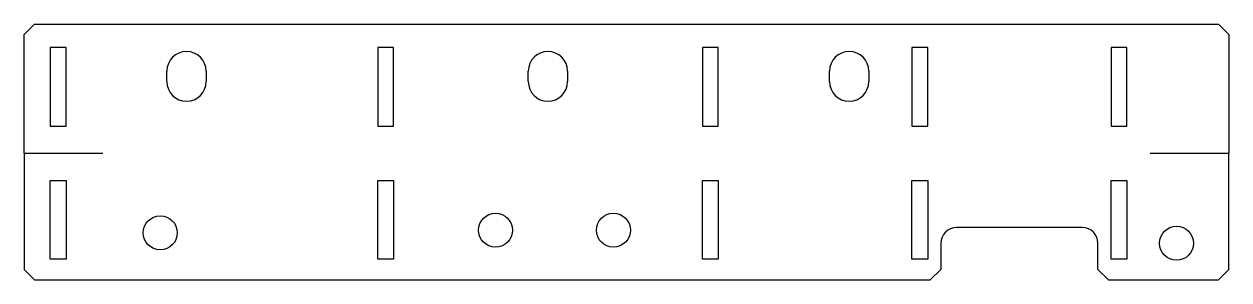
# Model space of a CAD drawing. Header units: millimetres. Extents: x 0 to 2826, y 0 to 813.
# Drawn here: x 597.1 to 1057.1, y 182.8 to 280.6 of the extents above; entities that cross this region are included whole.
import ezdxf

# ---------------------------------------------------------------- set-up
doc = ezdxf.new("R2010")
doc.units = ezdxf.units.MM
doc.linetypes.add('SLD-CONTINUA', pattern=[0])
doc.layers.add('MARCADO', color=6, linetype='Continuous')

msp = doc.modelspace()

# ---------------------------------------------------------------- linework, layer by layer
at = {"color": 7, "linetype": 'SLD-CONTINUA'}
for p, q in [((601.1260095, 280.57667241), (597.1260095, 276.57667241)), ((597.1260095, 231.17667241), (597.1260095, 276.57667241)), ((601.1260095, 280.57667241), (1053.1260095, 280.57667241)), ((1057.1260095, 276.57667241), (1053.1260095, 280.57667241)), ((1057.1260095, 276.57667241), (1057.1260095, 231.17667241)), ((597.1260095, 231.17667241), (597.1260095, 186.77667241)), ((1057.1260095, 186.77667241), (1057.1260095, 231.17667241)), ((1001.1260095, 202.77667241), (953.1260095, 202.77667241)), ((947.1260095, 196.77667241), (947.1260095, 186.77667241)), ((1007.1260095, 186.77667241), (1007.1260095, 196.77667241)), ((597.1260095, 186.77667241), (601.1260095, 182.77667241)), ((943.1260095, 182.77667241), (947.1260095, 186.77667241)), ((1007.1260095, 186.77667241), (1011.1260095, 182.77667241)), ((1053.1260095, 182.77667241), (1057.1260095, 186.77667241)), ((601.1260095, 182.77667241), (943.1260095, 182.77667241)), ((1011.1260095, 182.77667241), (1053.1260095, 182.77667241))]:
    msp.add_line(p, q, dxfattribs=at)
for p, q in [((651.6260095, 258.57667241), (651.6260095, 262.57667241)), ((666.6260095, 262.57667241), (666.6260095, 258.57667241)), ((789.6260095, 258.57667241), (789.6260095, 262.57667241)), ((804.6260095, 262.57667241), (804.6260095, 258.57667241)), ((904.6260095, 258.57667241), (904.6260095, 262.57667241)), ((919.6260095, 262.57667241), (919.6260095, 258.57667241))]:
    msp.add_line(p, q)
for centre in [(649.1260095, 200.77667241), (777.1260095, 201.77667241), (822.1260095, 201.77667241), (1037.1260095, 196.77667241)]:
    msp.add_circle(centre, 6.5, dxfattribs=at)
for centre, radius, start, end in [((659.1260095, 262.57667241), 7.5, 0, 180), ((797.1260095, 262.57667241), 7.5, 0, 180), ((912.1260095, 262.57667241), 7.5, 0, 180), ((659.1260095, 258.57667241), 7.5, 180, 0), ((797.1260095, 258.57667241), 7.5, 180, 0), ((912.1260095, 258.57667241), 7.5, 180, 0), ((953.1260095, 196.77667241), 6, 90, 180), ((1001.1260095, 196.77667241), 6, 0, 90)]:
    msp.add_arc(centre, radius, start, end, dxfattribs=at)
at = {"layer": 'MARCADO'}
for p, q in [((613.12600795, 271.57667268), (607.12601069, 271.57667268)), ((607.12601069, 271.57667268), (607.12601069, 241.57667149)), ((613.12600795, 241.57667149), (613.12600795, 271.57667268)), ((738.12600795, 271.57667268), (732.12601069, 271.57667268)), ((732.12601069, 271.57667268), (732.12601069, 241.57667149)), ((738.12600795, 241.57667149), (738.12600795, 271.57667268)), ((862.12600965, 271.57667268), (856.12600867, 271.57667268)), ((856.12600867, 271.57667268), (856.12600867, 241.57667149)), ((862.12600965, 241.57667149), (862.12600965, 271.57667268)), ((942.12601159, 271.57667268), (936.12600688, 271.57667268)), ((936.12600688, 271.57667268), (936.12600688, 241.57667149)), ((942.12601159, 241.57667149), (942.12601159, 271.57667268)), ((1018.12600914, 271.57667268), (1012.12601189, 271.57667268)), ((1012.12601189, 271.57667268), (1012.12601189, 241.57667149)), ((1018.12600914, 241.57667149), (1018.12600914, 271.57667268)), ((607.12601069, 241.57667149), (613.12600795, 241.57667149)), ((732.12601069, 241.57667149), (738.12600795, 241.57667149)), ((856.12600867, 241.57667149), (862.12600965, 241.57667149)), ((936.12600688, 241.57667149), (942.12601159, 241.57667149)), ((1012.12601189, 241.57667149), (1018.12600914, 241.57667149)), ((597.1260095, 231.17667241), (627.1260095, 231.17667241)), ((1027.1260095, 231.17667241), (1057.1260095, 231.17667241)), ((607.12601069, 220.77667334), (613.12600795, 220.77667334)), ((607.12601069, 190.77667215), (607.12601069, 220.77667334)), ((613.12600795, 220.77667334), (613.12600795, 190.77667215)), ((732.12601069, 220.77667334), (738.12600795, 220.77667334)), ((732.12601069, 190.77667215), (732.12601069, 220.77667334)), ((738.12600795, 220.77667334), (738.12600795, 190.77667215)), ((856.12600867, 220.77667334), (862.12600965, 220.77667334)), ((856.12600867, 190.77667215), (856.12600867, 220.77667334)), ((862.12600965, 220.77667334), (862.12600965, 190.77667215)), ((936.12600688, 220.77667334), (942.12601159, 220.77667334)), ((936.12600688, 190.77667215), (936.12600688, 220.77667334)), ((942.12601159, 220.77667334), (942.12601159, 190.77667215)), ((1012.12601189, 220.77667334), (1018.12600914, 220.77667334)), ((1012.12601189, 190.77667215), (1012.12601189, 220.77667334)), ((1018.12600914, 220.77667334), (1018.12600914, 190.77667215)), ((613.12600795, 190.77667215), (607.12601069, 190.77667215)), ((738.12600795, 190.77667215), (732.12601069, 190.77667215)), ((862.12600965, 190.77667215), (856.12600867, 190.77667215)), ((942.12601159, 190.77667215), (936.12600688, 190.77667215)), ((1018.12600914, 190.77667215), (1012.12601189, 190.77667215))]:
    msp.add_line(p, q, dxfattribs=at)

doc.saveas('drawing.dxf')
